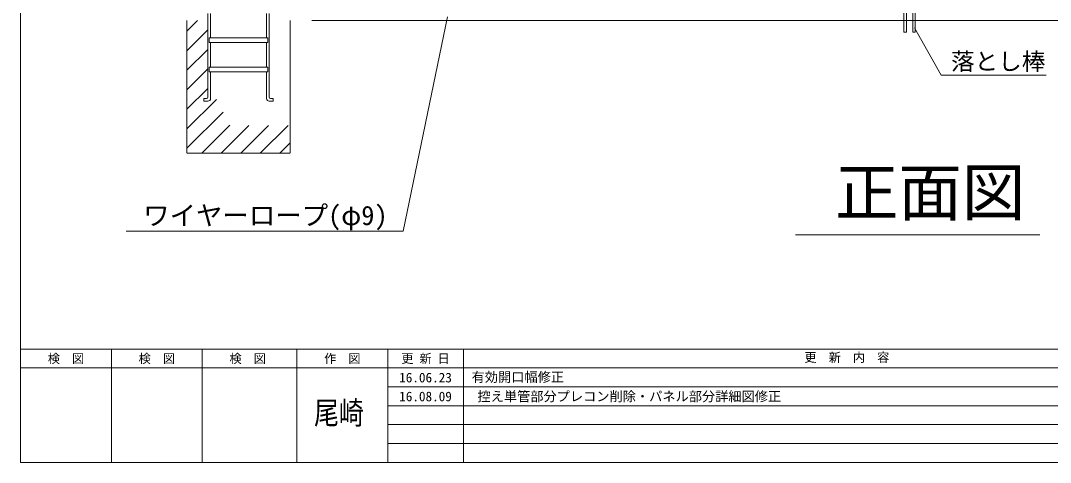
# Model space of a CAD drawing. Units: millimetres, scale not verified. Extents: x -10338 to 10338, y -7128 to 7128.
# Drawn here: x -10338 to -3350, y -7128 to -4125 of the extents above; entities that cross this region are included whole.
import ezdxf
from ezdxf.enums import TextEntityAlignment as Align

# ---------------------------------------------------------------- set-up
doc = ezdxf.new("R2010")
doc.units = ezdxf.units.MM
doc.header["$LTSCALE"] = 40
for name, color, linetype, lineweight in [('0-0_0', 7, 'Continuous', 9), ('0-4_CYG-90', 7, 'Continuous', 9), ('0-8_TEXT', 7, 'Continuous', 9), ('0-B_図面枠', 7, 'Continuous', 9)]:
    doc.layers.add(name, color=color, linetype=linetype, lineweight=lineweight)
doc.styles.add('ＭＳ ゴシック', font='')
doc.styles.get('ＭＳ ゴシック').set_extended_font_data('MS Gothic')

msp = doc.modelspace()

# ---------------------------------------------------------------- linework, layer by layer
at = {"layer": '0-0_0'}
msp.add_line((-10338.45, 7127.75), (-10338.45, -7127.75), dxfattribs=at)
for points in [[(-4327.24, -4048.47), (-4327.24, -4204.67), (-4344.64, -4204.67), (-4344.64, -4048.47)], [(-4267.24, -4048.47), (-4267.24, -4204.67), (-4284.64, -4204.67), (-4284.64, -4048.47)]]:
    msp.add_lwpolyline(points, close=True, dxfattribs=at)
at = {"layer": '0-4_CYG-90'}
for p, q in [((-9067.21, -4645.75), (-9067.21, -4077.64)), ((-9049.3, -4077.64), (-9049.3, -4242.8)), ((-8669.23, -4242.8), (-8669.23, -4077.65)), ((-8651.32, -4077.65), (-8651.32, -4645.75)), ((-9209.48, -4125.07), (-9209.48, -5025.07)), ((-9209.48, -4197.3), (-9137.56, -4125.37)), ((-9209.48, -4329.88), (-9068.48, -4188.88)), ((-8509.48, -5025.07), (-8509.48, -4125.39)), ((738.4, -4125.39), (-8361.8, -4125.39)), ((-9209.48, -4462.46), (-9068.48, -4321.46)), ((-9049.3, -4274.64), (-9049.3, -4441.78)), ((-8669.23, -4441.78), (-8669.23, -4274.64)), ((-9209.48, -4595.04), (-9068.48, -4454.04)), ((-9049.3, -4473.62), (-9049.3, -4654.7)), ((-8669.23, -4654.7), (-8669.23, -4473.62)), ((-9209.48, -4727.63), (-9068.48, -4586.63)), ((-9209.48, -4860.21), (-9009.89, -4660.61)), ((-9067.21, -4672.61), (-9094.07, -4672.61)), ((-8651.32, -4672.61), (-8624.46, -4672.61)), ((-9209.48, -4992.79), (-8964.7, -4748)), ((-9109.48, -5025.37), (-8919.5, -4835.4)), ((-8976.9, -5025.37), (-8788.9, -4837.37)), ((-8844.32, -5025.37), (-8656.32, -4837.37)), ((-8711.74, -5025.37), (-8523.74, -4837.37)), ((-8579.15, -5025.37), (-8509.48, -4955.7)), ((-9209.48, -5025.37), (-8509.48, -5025.37))]:
    msp.add_line(p, q, dxfattribs=at)
for points in [[(-9058.25, -4274.64), (-8660.28, -4274.64), (-8660.28, -4242.8), (-9058.25, -4242.8)], [(-9058.25, -4473.62), (-8660.28, -4473.62), (-8660.28, -4441.78), (-9058.25, -4441.78)]]:
    msp.add_lwpolyline(points, close=True, dxfattribs=at)
for points in [[(-9094.07, -4672.61), (-9094.07, -4654.7), (-9076.16, -4654.7)], [(-8624.46, -4672.61), (-8624.46, -4654.7), (-8642.37, -4654.7)]]:
    msp.add_lwpolyline(points, dxfattribs=at)
for centre, radius, start, end in [((-9076.16, -4645.75), 8.96, 270, 0), ((-9067.21, -4654.7), 17.91, 270, 0), ((-8651.32, -4654.7), 17.91, 180, 270), ((-8642.37, -4645.75), 8.96, 180, 270)]:
    msp.add_arc(centre, radius, start, end, dxfattribs=at)
at = {"layer": '0-8_TEXT'}
for p, q in [((-4091.98, -4497.45), (-4272.05, -4174.3)), ((-4091.98, -4497.45), (-3378.41, -4497.45)), ((-5080.04, -5581.23), (-3421.48, -5581.23))]:
    msp.add_line(p, q, dxfattribs=at)
msp.add_lwpolyline([(-9621.92, -5555.88), (-7742.85, -5555.88), (-7442.02, -4100.56)], dxfattribs=at)
at = {"layer": '0-B_図面枠'}
for p, q in [((-10338.45, -6357.18), (10338.45, -6357.18)), ((-9722, -6357.18), (-9722, -7127.75)), ((-9105.54, -6357.18), (-9105.54, -7127.75)), ((-8463.4, -6357.18), (-8463.4, -7127.75)), ((-7846.95, -6357.18), (-7846.95, -7127.75)), ((-7333.24, -6357.18), (-7333.24, -7127.75)), ((-10338.45, -6485.61), (-2144.75, -6485.61)), ((-7846.95, -6614.04), (-2144.75, -6614.04)), ((-7846.95, -6742.47), (-2144.75, -6742.47)), ((-7846.95, -6870.9), (-2144.75, -6870.9)), ((-7846.95, -6999.32), (-2144.75, -6999.32))]:
    msp.add_line(p, q, dxfattribs=at)
msp.add_lwpolyline([(-10338.45, -7127.75), (10338.45, -7127.75), (10338.45, 7127.75), (-10338.45, 7127.75)], dxfattribs=at)

# ---------------------------------------------------------------- texts
at = {"layer": '0-8_TEXT', "style": 'ＭＳ ゴシック'}
for s, height, p in [('落とし棒', 117.3, (-4024.27, -4496.24)), ('正面図', 315.3, (-4811.07, -5544.57)), ('ワイヤーロープ(φ9)', 131.4, (-9506.44, -5554.51))]:
    msp.add_text(s, height=height, dxfattribs=at).set_placement(p, align=Align.BOTTOM_LEFT)
at = {"layer": '0-B_図面枠', "style": 'ＭＳ ゴシック'}
for s, height, p in [('検\u3000図', 60.26, (-10153.52, -6470.72)), ('検\u3000図', 60.26, (-9537.06, -6470.72)), ('検\u3000図', 60.26, (-8920.61, -6470.72)), ('作\u3000図', 60.26, (-8278.47, -6470.72)), ('更 新 日', 60.26, (-7754.48, -6470.72)), ('更\u3000新\u3000内\u3000容', 60.26, (-5018.83, -6462.82)), ('16.06.23', 65.69, (-7769.29, -6603.59)), ('有効開口幅修正', 65.69, (-7277.72, -6600.1)), ('控え単管部分プレコン削除・パネル部分詳細図修正', 65.69, (-7238, -6731.5)), ('16.08.09', 65.69, (-7769.29, -6732.02))]:
    msp.add_text(s, height=height, dxfattribs=at).set_placement(p, align=Align.BOTTOM_LEFT)
at = {"layer": '0-B_図面枠', "style": 'ＭＳ ゴシック', "width": 0.8}
msp.add_text('尾崎', height=154.9, dxfattribs=at).set_placement((-8347.23, -6914.55), align=Align.BOTTOM_LEFT)

doc.saveas('drawing.dxf')
